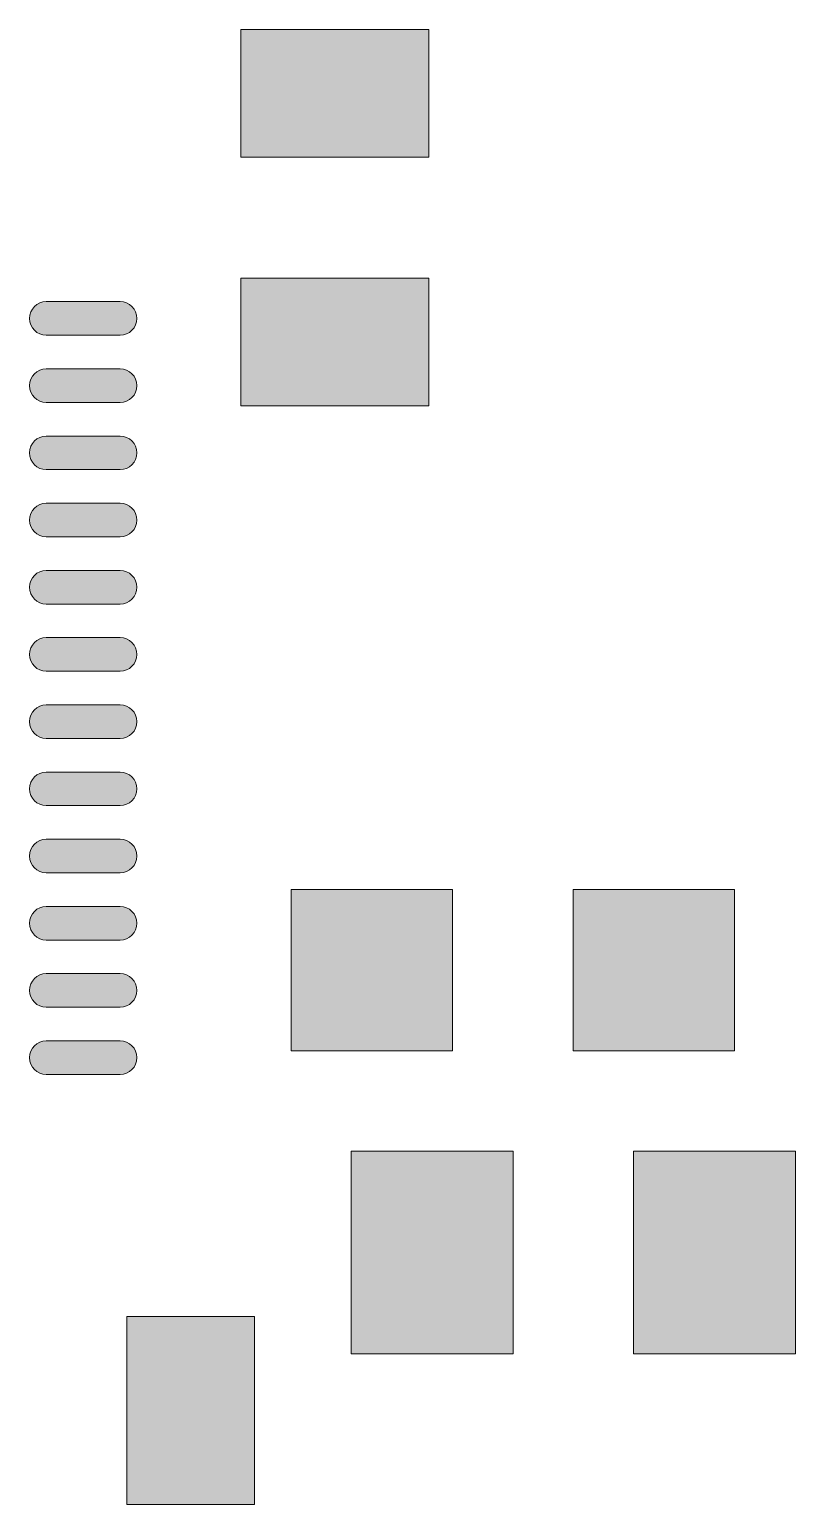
# Model space of a CAD drawing. Header units: millimetres. Extents: x 330.5 to 347.8, y 183.3 to 198.
# Drawn here: x 341.027 to 343.039, y 187.807 to 191.678 of the extents above; entities that cross this region are included whole.
import ezdxf

# ---------------------------------------------------------------- set-up
doc = ezdxf.new("R2010")
doc.units = ezdxf.units.MM
doc.header["$MEASUREMENT"] = 0
doc.layers.get('0').update_dxf_attribs({"lineweight": 0})

msp = doc.modelspace()

# ---------------------------------------------------------------- hatches: boundary and pattern name
at = {"true_color": 0x000000, "transparency": 33554687}
for points in [[(342.0761, 191.6783), (342.0761, 191.3431), (341.5822, 191.3431), (341.5822, 191.6783)], [(342.0761, 191.0256), (342.0761, 190.6905), (341.5822, 190.6905), (341.5822, 191.0256)], [(341.7145, 189.4205), (342.1378, 189.4205), (342.1378, 188.9972), (341.7145, 188.9972)], [(342.8786, 188.9972), (342.4553, 188.9972), (342.4553, 189.4205), (342.8786, 189.4205)], [(342.2977, 188.202), (341.8721, 188.202), (341.8721, 188.734), (342.2977, 188.734)], [(343.0392, 188.202), (342.6135, 188.202), (342.6135, 188.734), (343.0392, 188.734)], [(341.6175, 187.8065), (341.2823, 187.8065), (341.2823, 188.3004), (341.6175, 188.3004)]]:
    msp.add_hatch(color=18, dxfattribs=at).paths.add_polyline_path(points)
h = msp.add_hatch(color=18, dxfattribs=at)
edge = h.paths.add_edge_path()
edge.add_spline(control_points=[(341.2647, 190.8757), (341.289, 190.8757), (341.3088, 190.8955), (341.3088, 190.9198), (341.3088, 190.9442), (341.289, 190.9639), (341.2647, 190.9639), (341.2647, 190.9639), (341.0707, 190.9639), (341.0707, 190.9639), (341.0463, 190.9639), (341.0266, 190.9442), (341.0266, 190.9198), (341.0266, 190.8955), (341.0463, 190.8757), (341.0707, 190.8757), (341.0707, 190.8757), (341.2647, 190.8757), (341.2647, 190.8757)], knot_values=[0, 0, 0, 0, 1, 1, 1, 2, 2, 2, 3, 3, 3, 4, 4, 4, 5, 5, 5, 6, 6, 6, 6], degree=3, periodic=0)
h = msp.add_hatch(color=18, dxfattribs=at)
edge = h.paths.add_edge_path()
edge.add_spline(control_points=[(341.2647, 190.6993), (341.289, 190.6993), (341.3088, 190.7191), (341.3088, 190.7434), (341.3088, 190.7678), (341.289, 190.7875), (341.2647, 190.7875), (341.2647, 190.7875), (341.0707, 190.7875), (341.0707, 190.7875), (341.0463, 190.7875), (341.0266, 190.7678), (341.0266, 190.7434), (341.0266, 190.7191), (341.0463, 190.6993), (341.0707, 190.6993), (341.0707, 190.6993), (341.2647, 190.6993), (341.2647, 190.6993)], knot_values=[0, 0, 0, 0, 1, 1, 1, 2, 2, 2, 3, 3, 3, 4, 4, 4, 5, 5, 5, 6, 6, 6, 6], degree=3, periodic=0)
h = msp.add_hatch(color=18, dxfattribs=at)
edge = h.paths.add_edge_path()
edge.add_spline(control_points=[(341.2647, 190.5229), (341.289, 190.5229), (341.3088, 190.5427), (341.3088, 190.567), (341.3088, 190.5914), (341.289, 190.6111), (341.2647, 190.6111), (341.2647, 190.6111), (341.0707, 190.6111), (341.0707, 190.6111), (341.0463, 190.6111), (341.0266, 190.5914), (341.0266, 190.567), (341.0266, 190.5427), (341.0463, 190.5229), (341.0707, 190.5229), (341.0707, 190.5229), (341.2647, 190.5229), (341.2647, 190.5229)], knot_values=[0, 0, 0, 0, 1, 1, 1, 2, 2, 2, 3, 3, 3, 4, 4, 4, 5, 5, 5, 6, 6, 6, 6], degree=3, periodic=0)
h = msp.add_hatch(color=18, dxfattribs=at)
edge = h.paths.add_edge_path()
edge.add_spline(control_points=[(341.2647, 190.3465), (341.289, 190.3465), (341.3088, 190.3663), (341.3088, 190.3906), (341.3088, 190.415), (341.289, 190.4347), (341.2647, 190.4347), (341.2647, 190.4347), (341.0707, 190.4347), (341.0707, 190.4347), (341.0463, 190.4347), (341.0266, 190.415), (341.0266, 190.3906), (341.0266, 190.3663), (341.0463, 190.3465), (341.0707, 190.3465), (341.0707, 190.3465), (341.2647, 190.3465), (341.2647, 190.3465)], knot_values=[0, 0, 0, 0, 1, 1, 1, 2, 2, 2, 3, 3, 3, 4, 4, 4, 5, 5, 5, 6, 6, 6, 6], degree=3, periodic=0)
h = msp.add_hatch(color=18, dxfattribs=at)
edge = h.paths.add_edge_path()
edge.add_spline(control_points=[(341.2647, 190.1702), (341.289, 190.1702), (341.3088, 190.1899), (341.3088, 190.2143), (341.3088, 190.2386), (341.289, 190.2583), (341.2647, 190.2583), (341.2647, 190.2583), (341.0707, 190.2583), (341.0707, 190.2583), (341.0463, 190.2583), (341.0266, 190.2386), (341.0266, 190.2143), (341.0266, 190.1899), (341.0463, 190.1702), (341.0707, 190.1702), (341.0707, 190.1702), (341.2647, 190.1702), (341.2647, 190.1702)], knot_values=[0, 0, 0, 0, 1, 1, 1, 2, 2, 2, 3, 3, 3, 4, 4, 4, 5, 5, 5, 6, 6, 6, 6], degree=3, periodic=0)
h = msp.add_hatch(color=18, dxfattribs=at)
edge = h.paths.add_edge_path()
edge.add_spline(control_points=[(341.2647, 189.9938), (341.289, 189.9938), (341.3088, 190.0135), (341.3088, 190.0379), (341.3088, 190.0622), (341.289, 190.082), (341.2647, 190.082), (341.2647, 190.082), (341.0707, 190.082), (341.0707, 190.082), (341.0463, 190.082), (341.0266, 190.0622), (341.0266, 190.0379), (341.0266, 190.0135), (341.0463, 189.9938), (341.0707, 189.9938), (341.0707, 189.9938), (341.2647, 189.9938), (341.2647, 189.9938)], knot_values=[0, 0, 0, 0, 1, 1, 1, 2, 2, 2, 3, 3, 3, 4, 4, 4, 5, 5, 5, 6, 6, 6, 6], degree=3, periodic=0)
h = msp.add_hatch(color=18, dxfattribs=at)
edge = h.paths.add_edge_path()
edge.add_spline(control_points=[(341.2647, 189.8174), (341.289, 189.8174), (341.3088, 189.8371), (341.3088, 189.8615), (341.3088, 189.8858), (341.289, 189.9056), (341.2647, 189.9056), (341.2647, 189.9056), (341.0707, 189.9056), (341.0707, 189.9056), (341.0463, 189.9056), (341.0266, 189.8858), (341.0266, 189.8615), (341.0266, 189.8371), (341.0463, 189.8174), (341.0707, 189.8174), (341.0707, 189.8174), (341.2647, 189.8174), (341.2647, 189.8174)], knot_values=[0, 0, 0, 0, 1, 1, 1, 2, 2, 2, 3, 3, 3, 4, 4, 4, 5, 5, 5, 6, 6, 6, 6], degree=3, periodic=0)
h = msp.add_hatch(color=18, dxfattribs=at)
edge = h.paths.add_edge_path()
edge.add_spline(control_points=[(341.2647, 189.641), (341.289, 189.641), (341.3088, 189.6607), (341.3088, 189.6851), (341.3088, 189.7094), (341.289, 189.7292), (341.2647, 189.7292), (341.2647, 189.7292), (341.0707, 189.7292), (341.0707, 189.7292), (341.0463, 189.7292), (341.0266, 189.7094), (341.0266, 189.6851), (341.0266, 189.6607), (341.0463, 189.641), (341.0707, 189.641), (341.0707, 189.641), (341.2647, 189.641), (341.2647, 189.641)], knot_values=[0, 0, 0, 0, 1, 1, 1, 2, 2, 2, 3, 3, 3, 4, 4, 4, 5, 5, 5, 6, 6, 6, 6], degree=3, periodic=0)
h = msp.add_hatch(color=18, dxfattribs=at)
edge = h.paths.add_edge_path()
edge.add_spline(control_points=[(341.2647, 189.4646), (341.289, 189.4646), (341.3088, 189.4843), (341.3088, 189.5087), (341.3088, 189.533), (341.289, 189.5528), (341.2647, 189.5528), (341.2647, 189.5528), (341.0707, 189.5528), (341.0707, 189.5528), (341.0463, 189.5528), (341.0266, 189.533), (341.0266, 189.5087), (341.0266, 189.4843), (341.0463, 189.4646), (341.0707, 189.4646), (341.0707, 189.4646), (341.2647, 189.4646), (341.2647, 189.4646)], knot_values=[0, 0, 0, 0, 1, 1, 1, 2, 2, 2, 3, 3, 3, 4, 4, 4, 5, 5, 5, 6, 6, 6, 6], degree=3, periodic=0)
h = msp.add_hatch(color=18, dxfattribs=at)
edge = h.paths.add_edge_path()
edge.add_spline(control_points=[(341.2647, 189.2882), (341.289, 189.2882), (341.3088, 189.308), (341.3088, 189.3323), (341.3088, 189.3567), (341.289, 189.3764), (341.2647, 189.3764), (341.2647, 189.3764), (341.0707, 189.3764), (341.0707, 189.3764), (341.0463, 189.3764), (341.0266, 189.3567), (341.0266, 189.3323), (341.0266, 189.308), (341.0463, 189.2882), (341.0707, 189.2882), (341.0707, 189.2882), (341.2647, 189.2882), (341.2647, 189.2882)], knot_values=[0, 0, 0, 0, 1, 1, 1, 2, 2, 2, 3, 3, 3, 4, 4, 4, 5, 5, 5, 6, 6, 6, 6], degree=3, periodic=0)
h = msp.add_hatch(color=18, dxfattribs=at)
edge = h.paths.add_edge_path()
edge.add_spline(control_points=[(341.2647, 189.1118), (341.289, 189.1118), (341.3088, 189.1316), (341.3088, 189.1559), (341.3088, 189.1803), (341.289, 189.2), (341.2647, 189.2), (341.2647, 189.2), (341.0707, 189.2), (341.0707, 189.2), (341.0463, 189.2), (341.0266, 189.1803), (341.0266, 189.1559), (341.0266, 189.1316), (341.0463, 189.1118), (341.0707, 189.1118), (341.0707, 189.1118), (341.2647, 189.1118), (341.2647, 189.1118)], knot_values=[0, 0, 0, 0, 1, 1, 1, 2, 2, 2, 3, 3, 3, 4, 4, 4, 5, 5, 5, 6, 6, 6, 6], degree=3, periodic=0)
h = msp.add_hatch(color=18, dxfattribs=at)
edge = h.paths.add_edge_path()
edge.add_spline(control_points=[(341.2647, 188.9354), (341.289, 188.9354), (341.3088, 188.9552), (341.3088, 188.9795), (341.3088, 189.0039), (341.289, 189.0236), (341.2647, 189.0236), (341.2647, 189.0236), (341.0707, 189.0236), (341.0707, 189.0236), (341.0463, 189.0236), (341.0266, 189.0039), (341.0266, 188.9795), (341.0266, 188.9552), (341.0463, 188.9354), (341.0707, 188.9354), (341.0707, 188.9354), (341.2647, 188.9354), (341.2647, 188.9354)], knot_values=[0, 0, 0, 0, 1, 1, 1, 2, 2, 2, 3, 3, 3, 4, 4, 4, 5, 5, 5, 6, 6, 6, 6], degree=3, periodic=0)

# ---------------------------------------------------------------- linework, layer by layer
for points in [[(342.0761, 191.6783), (342.0761, 191.3431), (341.5822, 191.3431), (341.5822, 191.6783)], [(342.0761, 191.0256), (342.0761, 190.6905), (341.5822, 190.6905), (341.5822, 191.0256)], [(341.7145, 189.4205), (342.1378, 189.4205), (342.1378, 188.9972), (341.7145, 188.9972)], [(342.8786, 188.9972), (342.4553, 188.9972), (342.4553, 189.4205), (342.8786, 189.4205)], [(342.2977, 188.202), (341.8721, 188.202), (341.8721, 188.734), (342.2977, 188.734)], [(343.0392, 188.202), (342.6135, 188.202), (342.6135, 188.734), (343.0392, 188.734)], [(341.6175, 187.8065), (341.2823, 187.8065), (341.2823, 188.3004), (341.6175, 188.3004)]]:
    msp.add_lwpolyline(points, close=True)
for points in [[(341.2647, 190.8757), (341.289, 190.8757), (341.3088, 190.8955), (341.3088, 190.9198), (341.3088, 190.9442), (341.289, 190.9639), (341.2647, 190.9639), (341.2647, 190.9639), (341.0707, 190.9639), (341.0707, 190.9639), (341.0463, 190.9639), (341.0266, 190.9442), (341.0266, 190.9198), (341.0266, 190.8955), (341.0463, 190.8757), (341.0707, 190.8757), (341.0707, 190.8757), (341.2647, 190.8757), (341.2647, 190.8757)], [(341.2647, 190.6993), (341.289, 190.6993), (341.3088, 190.7191), (341.3088, 190.7434), (341.3088, 190.7678), (341.289, 190.7875), (341.2647, 190.7875), (341.2647, 190.7875), (341.0707, 190.7875), (341.0707, 190.7875), (341.0463, 190.7875), (341.0266, 190.7678), (341.0266, 190.7434), (341.0266, 190.7191), (341.0463, 190.6993), (341.0707, 190.6993), (341.0707, 190.6993), (341.2647, 190.6993), (341.2647, 190.6993)], [(341.2647, 190.5229), (341.289, 190.5229), (341.3088, 190.5427), (341.3088, 190.567), (341.3088, 190.5914), (341.289, 190.6111), (341.2647, 190.6111), (341.2647, 190.6111), (341.0707, 190.6111), (341.0707, 190.6111), (341.0463, 190.6111), (341.0266, 190.5914), (341.0266, 190.567), (341.0266, 190.5427), (341.0463, 190.5229), (341.0707, 190.5229), (341.0707, 190.5229), (341.2647, 190.5229), (341.2647, 190.5229)], [(341.2647, 190.3465), (341.289, 190.3465), (341.3088, 190.3663), (341.3088, 190.3906), (341.3088, 190.415), (341.289, 190.4347), (341.2647, 190.4347), (341.2647, 190.4347), (341.0707, 190.4347), (341.0707, 190.4347), (341.0463, 190.4347), (341.0266, 190.415), (341.0266, 190.3906), (341.0266, 190.3663), (341.0463, 190.3465), (341.0707, 190.3465), (341.0707, 190.3465), (341.2647, 190.3465), (341.2647, 190.3465)], [(341.2647, 190.1702), (341.289, 190.1702), (341.3088, 190.1899), (341.3088, 190.2143), (341.3088, 190.2386), (341.289, 190.2583), (341.2647, 190.2583), (341.2647, 190.2583), (341.0707, 190.2583), (341.0707, 190.2583), (341.0463, 190.2583), (341.0266, 190.2386), (341.0266, 190.2143), (341.0266, 190.1899), (341.0463, 190.1702), (341.0707, 190.1702), (341.0707, 190.1702), (341.2647, 190.1702), (341.2647, 190.1702)], [(341.2647, 189.9938), (341.289, 189.9938), (341.3088, 190.0135), (341.3088, 190.0379), (341.3088, 190.0622), (341.289, 190.082), (341.2647, 190.082), (341.2647, 190.082), (341.0707, 190.082), (341.0707, 190.082), (341.0463, 190.082), (341.0266, 190.0622), (341.0266, 190.0379), (341.0266, 190.0135), (341.0463, 189.9938), (341.0707, 189.9938), (341.0707, 189.9938), (341.2647, 189.9938), (341.2647, 189.9938)], [(341.2647, 189.8174), (341.289, 189.8174), (341.3088, 189.8371), (341.3088, 189.8615), (341.3088, 189.8858), (341.289, 189.9056), (341.2647, 189.9056), (341.2647, 189.9056), (341.0707, 189.9056), (341.0707, 189.9056), (341.0463, 189.9056), (341.0266, 189.8858), (341.0266, 189.8615), (341.0266, 189.8371), (341.0463, 189.8174), (341.0707, 189.8174), (341.0707, 189.8174), (341.2647, 189.8174), (341.2647, 189.8174)], [(341.2647, 189.641), (341.289, 189.641), (341.3088, 189.6607), (341.3088, 189.6851), (341.3088, 189.7094), (341.289, 189.7292), (341.2647, 189.7292), (341.2647, 189.7292), (341.0707, 189.7292), (341.0707, 189.7292), (341.0463, 189.7292), (341.0266, 189.7094), (341.0266, 189.6851), (341.0266, 189.6607), (341.0463, 189.641), (341.0707, 189.641), (341.0707, 189.641), (341.2647, 189.641), (341.2647, 189.641)], [(341.2647, 189.4646), (341.289, 189.4646), (341.3088, 189.4843), (341.3088, 189.5087), (341.3088, 189.533), (341.289, 189.5528), (341.2647, 189.5528), (341.2647, 189.5528), (341.0707, 189.5528), (341.0707, 189.5528), (341.0463, 189.5528), (341.0266, 189.533), (341.0266, 189.5087), (341.0266, 189.4843), (341.0463, 189.4646), (341.0707, 189.4646), (341.0707, 189.4646), (341.2647, 189.4646), (341.2647, 189.4646)], [(341.2647, 189.2882), (341.289, 189.2882), (341.3088, 189.308), (341.3088, 189.3323), (341.3088, 189.3567), (341.289, 189.3764), (341.2647, 189.3764), (341.2647, 189.3764), (341.0707, 189.3764), (341.0707, 189.3764), (341.0463, 189.3764), (341.0266, 189.3567), (341.0266, 189.3323), (341.0266, 189.308), (341.0463, 189.2882), (341.0707, 189.2882), (341.0707, 189.2882), (341.2647, 189.2882), (341.2647, 189.2882)], [(341.2647, 189.1118), (341.289, 189.1118), (341.3088, 189.1316), (341.3088, 189.1559), (341.3088, 189.1803), (341.289, 189.2), (341.2647, 189.2), (341.2647, 189.2), (341.0707, 189.2), (341.0707, 189.2), (341.0463, 189.2), (341.0266, 189.1803), (341.0266, 189.1559), (341.0266, 189.1316), (341.0463, 189.1118), (341.0707, 189.1118), (341.0707, 189.1118), (341.2647, 189.1118), (341.2647, 189.1118)], [(341.2647, 188.9354), (341.289, 188.9354), (341.3088, 188.9552), (341.3088, 188.9795), (341.3088, 189.0039), (341.289, 189.0236), (341.2647, 189.0236), (341.2647, 189.0236), (341.0707, 189.0236), (341.0707, 189.0236), (341.0463, 189.0236), (341.0266, 189.0039), (341.0266, 188.9795), (341.0266, 188.9552), (341.0463, 188.9354), (341.0707, 188.9354), (341.0707, 188.9354), (341.2647, 188.9354), (341.2647, 188.9354)]]:
    msp.add_open_spline(points, degree=3, knots=[0, 0, 0, 0, 1, 1, 1, 2, 2, 2, 3, 3, 3, 4, 4, 4, 5, 5, 5, 6, 6, 6, 6])

doc.saveas('drawing.dxf')
